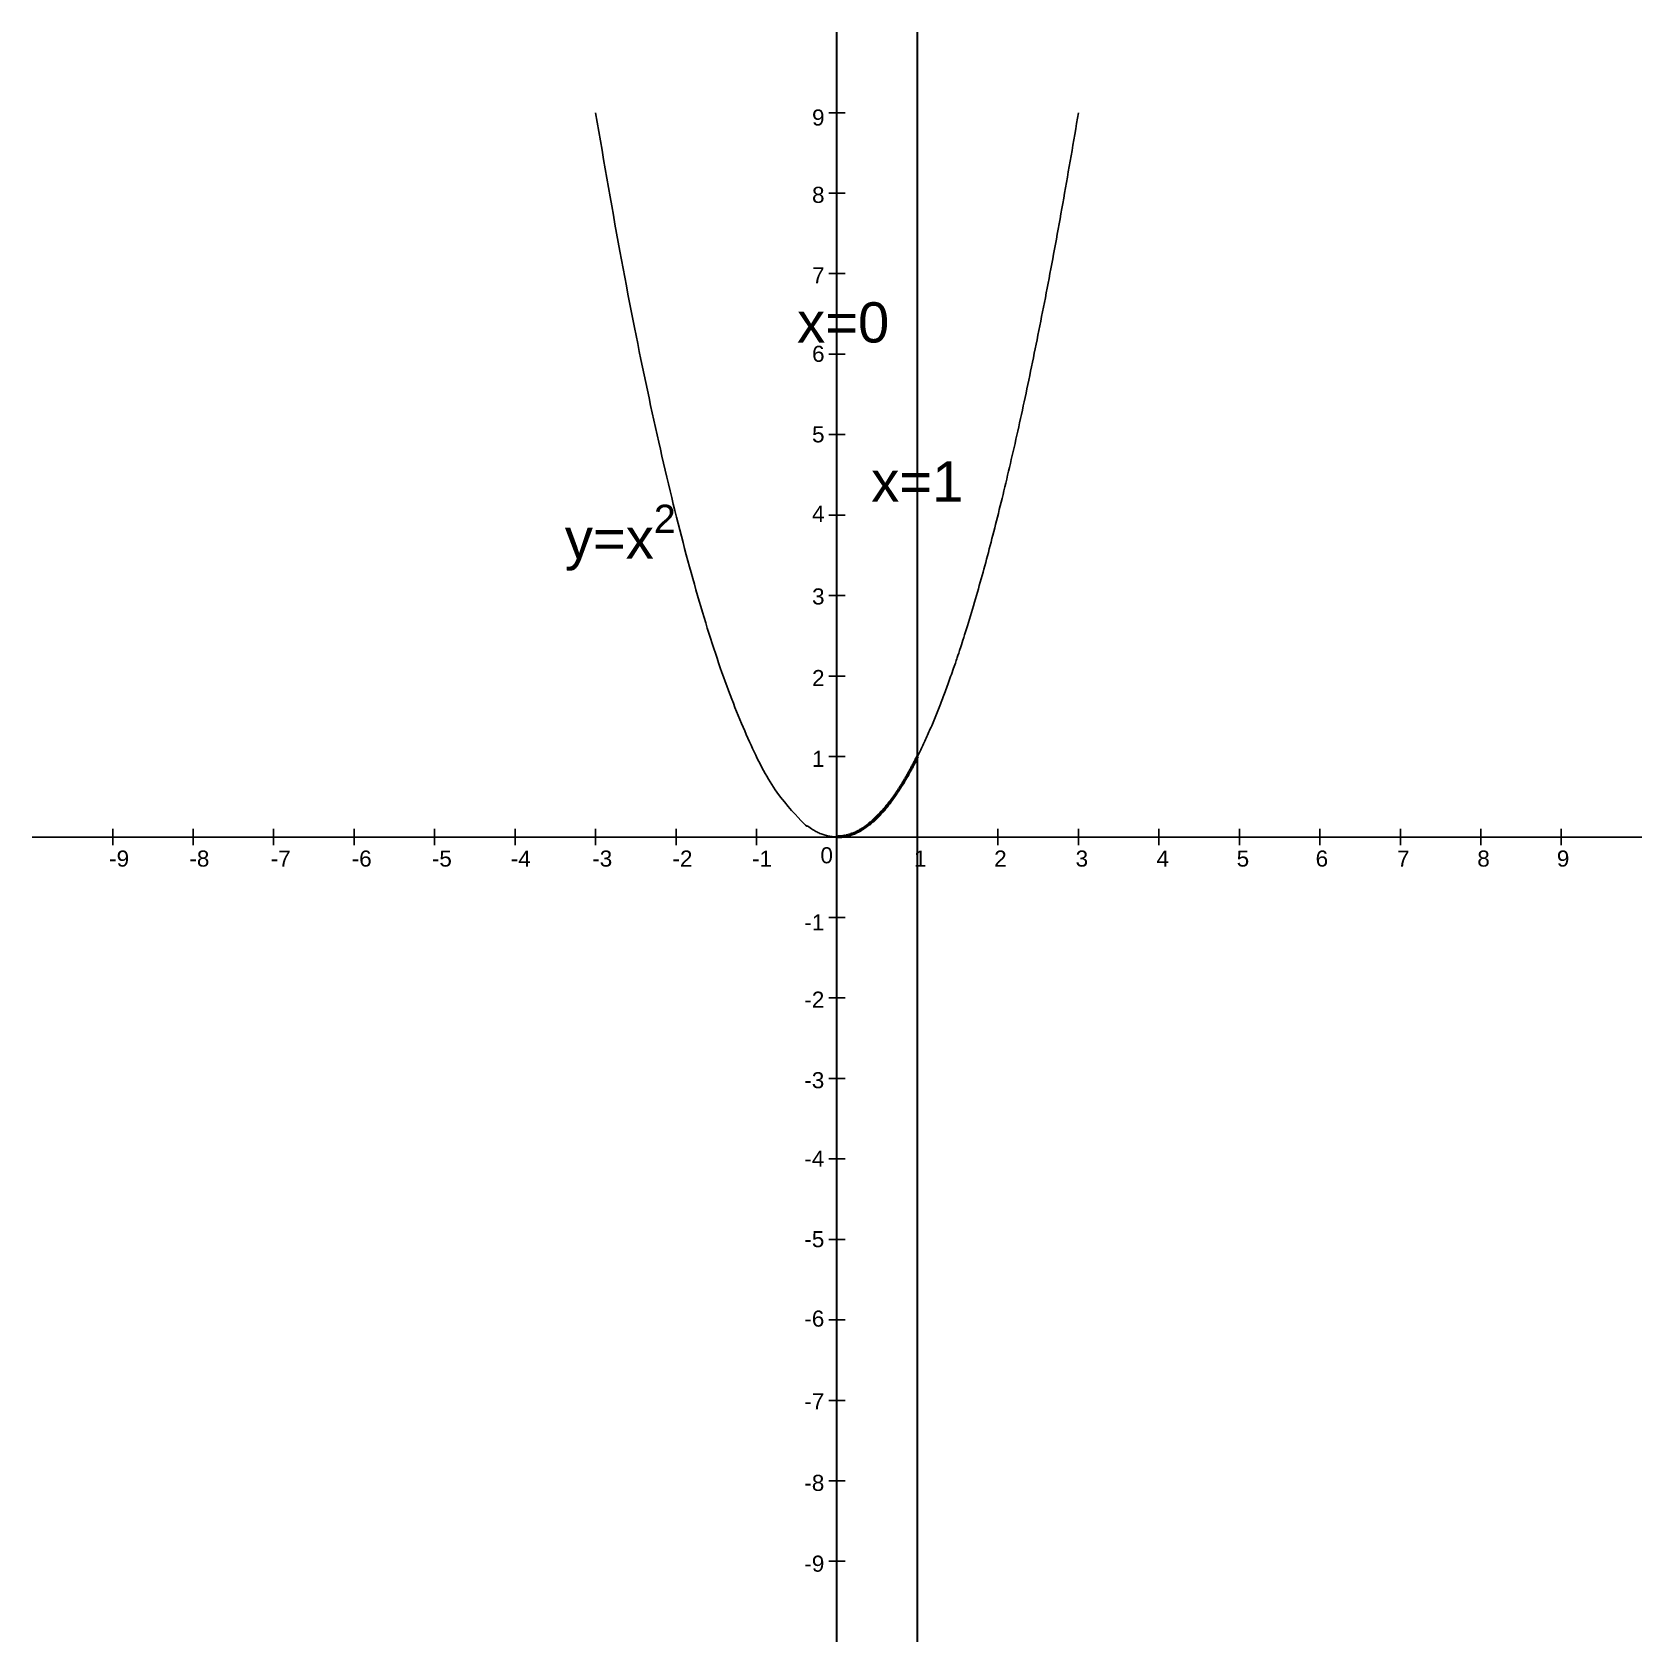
# Model space of a CAD drawing. Header units: inches. Extents: x -10 to 10, y -10 to 10.
import ezdxf

# ---------------------------------------------------------------- set-up
doc = ezdxf.new("R2010")
doc.units = ezdxf.units.IN
doc.header["$MEASUREMENT"] = 0
doc.styles.get("Standard").update_dxf_attribs({"font": 'arial.ttf'})

# ---------------------------------------------------------------- blocks, each defined once
blk = doc.blocks.new('*U1')
blk.add_line((1, -0.1), (1, 0.1))
blk = doc.blocks.new('*U2')
at = {"color": 0, "linetype": 'ByBlock', "lineweight": -2, "transparency": 16777216, "extrusion": (0, -1, -2.22045e-16)}
for p in [(0, 0), (1, 0), (2, 0), (3, 0), (4, 0), (5, 0), (6, 0), (7, 0), (8, 0)]:
    blk.add_blockref('*U1', p, dxfattribs=at)
blk = doc.blocks.new('*U3')
blk.add_line((1, -0.1), (1, 0.1))
blk = doc.blocks.new('*U4')
at = {"color": 0, "linetype": 'ByBlock', "lineweight": -2, "transparency": 16777216, "extrusion": (0, -1, -2.22045e-16)}
for p in [(0, 0), (1, 0), (2, 0), (3, 0), (4, 0), (5, 0), (6, 0), (7, 0), (8, 0)]:
    blk.add_blockref('*U3', p, dxfattribs=at)
blk = doc.blocks.new('*U5')
blk.add_line((1, -0.1), (1, 0.1))
blk = doc.blocks.new('*U6')
at = {"color": 0, "linetype": 'ByBlock', "lineweight": -2, "transparency": 16777216, "extrusion": (0, -1, -2.22045e-16)}
for p in [(0, 0), (1, 0), (2, 0), (3, 0), (4, 0), (5, 0), (6, 0), (7, 0), (8, 0)]:
    blk.add_blockref('*U5', p, dxfattribs=at)
blk = doc.blocks.new('*U7')
blk.add_line((1, -0.1), (1, 0.1))
blk = doc.blocks.new('*U8')
at = {"color": 0, "linetype": 'ByBlock', "lineweight": -2, "transparency": 16777216, "extrusion": (0, -1, -2.22045e-16)}
for p in [(-10, 0), (-9, 0), (-8, 0), (-7, 0), (-6, 0), (-5, 0), (-4, 0), (-3, 0), (-2, 0)]:
    blk.add_blockref('*U7', p, dxfattribs=at)

msp = doc.modelspace()

# ---------------------------------------------------------------- linework, layer by layer
for p, q in [((0, 0), (0, 10)), ((-10, 0), (0, 0)), ((0, 0), (10, 0)), ((0, -10), (0, 0))]:
    msp.add_line(p, q)
at = {"lineweight": 30}
for p, q in [((0, -10), (0, 10)), ((1, -10), (1, 10))]:
    msp.add_line(p, q, dxfattribs=at)
for points in [[(0, 0), (-1.5, 0.001), (-3, 9)], [(3, 9), (2, 2.999), (1, 0.999)]]:
    msp.add_open_spline(points, degree=2)
at = {"lineweight": 50}
msp.add_open_spline([(1, 1), (0.5, 0), (0, 0)], degree=2, dxfattribs=at)

# ---------------------------------------------------------------- block references
at = {"extrusion": (-1, 6.12323e-17, -2.22045e-16), "rotation": 180}
for name, p in [('*U4', (0, 0)), ('*U6', (10, 0))]:
    msp.add_blockref(name, p, dxfattribs=at)
at = {"extrusion": (0, 1, -2.22045e-16), "rotation": 180}
for name in ['*U8', '*U2']:
    msp.add_blockref(name, (0, 0), dxfattribs=at)

# ---------------------------------------------------------------- texts
at = {"attachment_point": 1}
for s, width, insert, char_height in [('9', 0.2, (-0.31, 9.04), 0.2), ('8', 0.2, (-0.31, 8.079), 0.2), ('7', 0.2, (-0.31, 7.078), 0.2), ('x=0', 1.44596, (-0.496, 6.644), 0.5), ('6', 0.2, (-0.31, 6.104), 0.2), ('5', 0.2, (-0.31, 5.103), 0.2), ('x=1', 1.44596, (0.425, 4.666), 0.5), ('\\A1;y=x{\\H0.7x;\\S2^ ;}', 1.44596, (-3.382, 4.129), 0.5), ('4', 0.2, (-0.31, 4.116), 0.2), ('3', 0.2, (-0.31, 3.089), 0.2), ('2', 0.2, (-0.31, 2.075), 0.2), ('1', 0.2, (-0.31, 1.071), 0.2), ('-9', 0.2, (-9.044, -0.168), 0.2), ('-8', 0.2, (-8.047, -0.168), 0.2), ('-7', 0.2, (-7.035, -0.168), 0.2), ('-6', 0.2, (-6.03, -0.168), 0.2), ('-5', 0.2, (-5.034, -0.168), 0.2), ('-4', 0.2, (-4.053, -0.168), 0.2), ('-3', 0.2, (-3.041, -0.168), 0.2), ('-2', 0.2, (-2.044, -0.168), 0.2), ('-1', 0.2, (-1.056, -0.168), 0.2), ('0', 0.36064, (-0.206, -0.127), 0.2), ('1', 0.2, (0.956, -0.168), 0.2), ('2', 0.2, (1.953, -0.168), 0.2), ('3', 0.2, (2.965, -0.168), 0.2), ('4', 0.2, (3.97, -0.168), 0.2), ('5', 0.2, (4.966, -0.168), 0.2), ('6', 0.2, (5.947, -0.168), 0.2), ('7', 0.2, (6.959, -0.168), 0.2), ('8', 0.2, (7.956, -0.168), 0.2), ('9', 0.2, (8.944, -0.168), 0.2), ('-1', 0.2, (-0.406, -0.96), 0.2), ('-2', 0.2, (-0.406, -1.921), 0.2), ('-3', 0.2, (-0.406, -2.922), 0.2), ('-4', 0.2, (-0.406, -3.896), 0.2), ('-5', 0.2, (-0.406, -4.897), 0.2), ('-6', 0.2, (-0.406, -5.884), 0.2), ('-7', 0.2, (-0.406, -6.911), 0.2), ('-8', 0.2, (-0.406, -7.925), 0.2), ('-9', 0.2, (-0.406, -8.929), 0.2)]:
    msp.add_mtext_dynamic_manual_height_columns(s, width=width, gutter_width=1, heights=[0], dxfattribs=dict(at, insert=insert, char_height=char_height))

doc.saveas('drawing.dxf')
